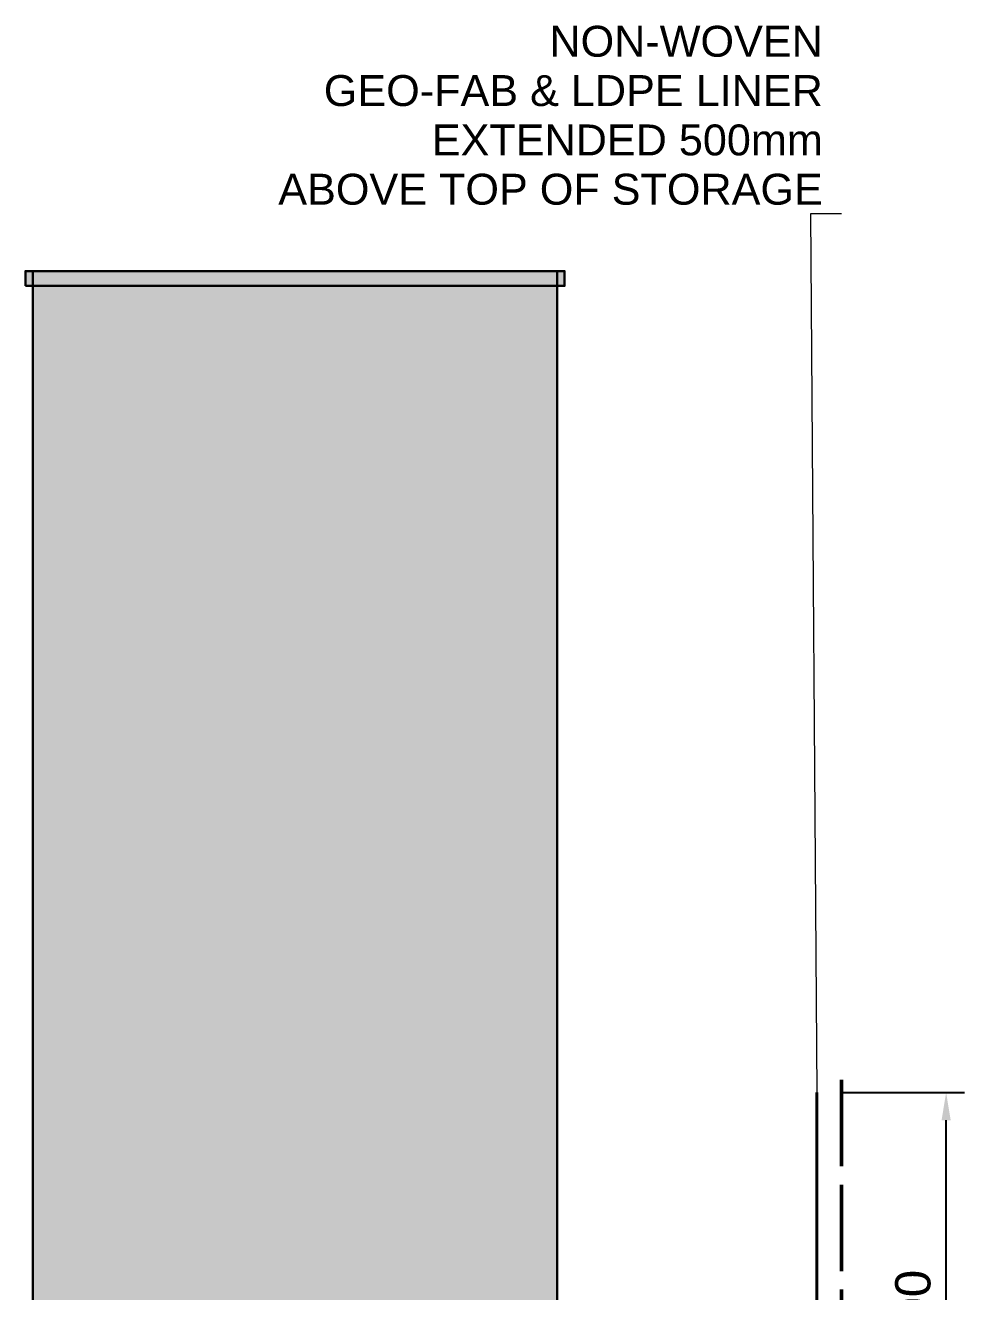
# Model space of a CAD drawing. Header units: millimetres. Extents: x -1348 to 4055, y -1079 to 3281.
# Drawn here: x 2580 to 3655, y 1832 to 3281 of the extents above; entities that cross this region are included whole.
import ezdxf
from ezdxf.enums import TextEntityAlignment as Align

# ---------------------------------------------------------------- set-up
doc = ezdxf.new("R2010")
doc.units = ezdxf.units.MM
doc.linetypes.add('DASH_99_21', pattern=[119.944444, 98.777778, -21.166667])
for name, color, linetype in [('ANNOTATIONS', 7, 'Continuous'), ('DIMENSIONS', 7, 'Continuous'), ('GEOFAB', 5, 'Continuous'), ('LEADERS', 7, 'Continuous'), ('MANHOLES', 7, 'Continuous')]:
    doc.layers.add(name, color=color, linetype=linetype)
doc.styles.add('ARIAL', font='arial.ttf')
doc.dimstyles.get("Standard").update_dxf_attribs({"dimtxt": 2.5, "dimasz": 2.5, "dimexe": 1.25, "dimexo": 0.625, "dimtad": 1, "dimcen": 2.5, "dimazin": 3, "dimtfac": 1, "dimtmove": 0, "dimatfit": 3})

msp = doc.modelspace()

# ---------------------------------------------------------------- linework, layer by layer
at = {"layer": 'GEOFAB', "color": 5, "linetype": 'DASH_99_21', "lineweight": 50}
msp.add_line((3513.5, -63.5), (3513.5, 2088.2), dxfattribs=at)
at = {"layer": 'GEOFAB', "color": 6, "lineweight": 40}
msp.add_line((3485.3, -35.3), (3485.3, 2060), dxfattribs=at)
at = {"layer": 'LEADERS', "lineweight": 18}
for p, q in [((3513.5, 3065.4), (3478.2, 3065.4)), ((3478.2, 3065.4), (3485.3, 2060))]:
    msp.add_line(p, q, dxfattribs=at)
at = {"layer": 'MANHOLES', "lineweight": 30}
for points in [[(2579.9, 2983.1), (3196.8, 2983.1), (3196.8, 3000), (2579.9, 3000)], [(2588.3, 1560), (3188.3, 1560), (3188.3, 3000), (2588.3, 3000)]]:
    msp.add_lwpolyline(points, close=True, dxfattribs=at)
at = {"layer": 'MANHOLES', "true_color": 0x737373}
msp.add_solid([(2579.9, 2983.1), (3196.8, 2983.1), (2579.9, 3000), (3196.8, 3000)], dxfattribs=at)
at = {"layer": 'MANHOLES', "true_color": 0xb8b8b8}
msp.add_solid([(2588.3, 1560), (3188.3, 1560), (2588.3, 3000), (3188.3, 3000)], dxfattribs=at)

# ---------------------------------------------------------------- texts
at = {"layer": 'ANNOTATIONS', "style": 'ARIAL'}
for s, height, p in [('NON-WOVEN', 35.36, (3492.3, 3245.3)), ('GEO-FAB & LDPE LINER', 35.362, (3492.3, 3188.9)), ('EXTENDED 500mm', 35.362, (3492.3, 3132.4)), ('ABOVE TOP OF STORAGE', 35.362, (3492.3, 3076))]:
    msp.add_text(s, height=height, dxfattribs=at).set_placement(p, align=Align.RIGHT)

# ---------------------------------------------------------------- dimensions: what is measured, and where the dimension line sits
at = {"layer": 'DIMENSIONS'}
msp.add_linear_dim(base=(3633.4, 1560), p1=(3513.5, 1560), p2=(3513.5, 2060), angle=90, dimstyle='Standard', override={"dimtxt": 40.414222, "dimasz": 31.75, "dimexe": 21.166667, "dimexo": 0, "dimgap": 17.638889, "dimtad": 1, "dimtih": 0, "dimtoh": 0, "dimdec": 0, "dimtxsty": 'ARIAL', "dimclrd": 7, "dimclre": 7, "dimclrt": 7}, dxfattribs=at).render()

doc.saveas('drawing.dxf')
